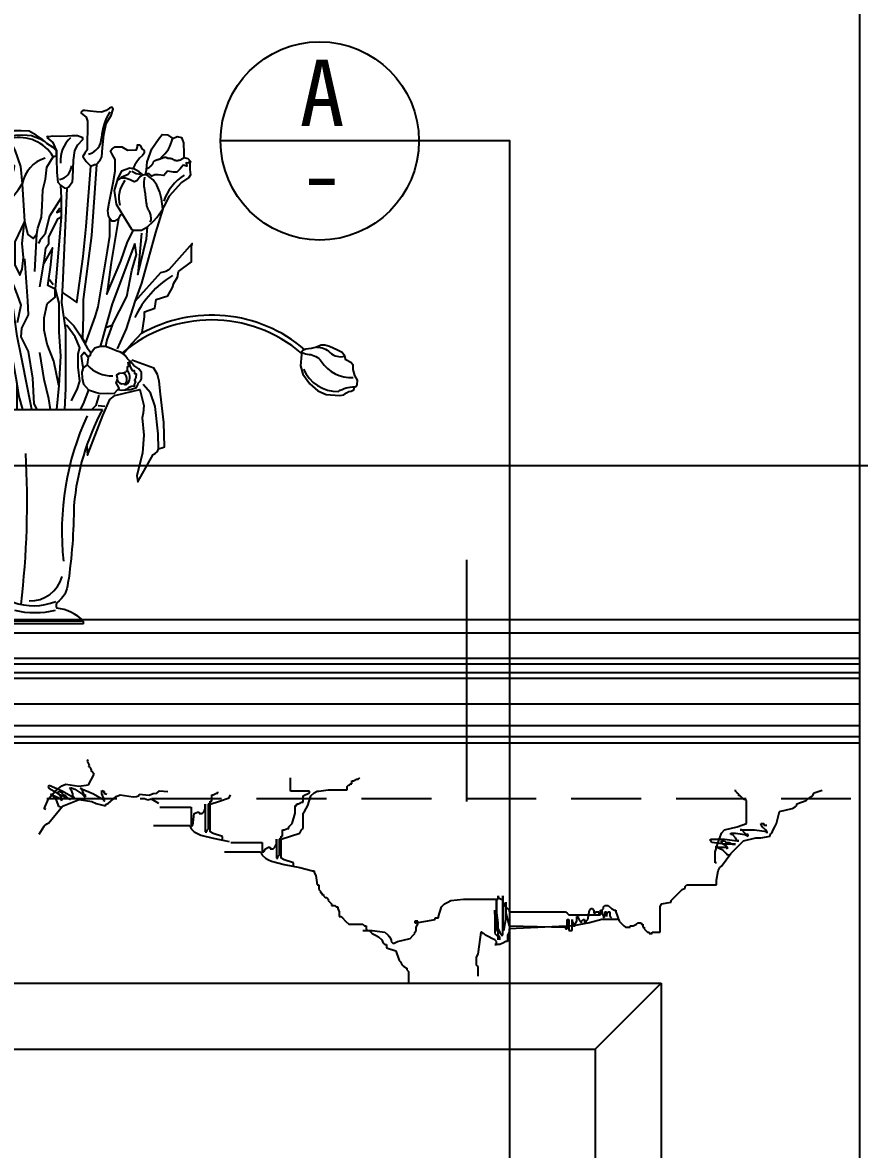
# Model space of a CAD drawing. Extents: x 517 to 4201, y 4235 to 7714.
# Drawn here: x 2174 to 2934, y 5973 to 6996 of the extents above; entities that cross this region are included whole.
import ezdxf
from ezdxf.enums import TextEntityAlignment as Align

# ---------------------------------------------------------------- set-up
doc = ezdxf.new("R2010")
doc.units = 0
doc.header["$MEASUREMENT"] = 0
doc.linetypes.add('DASHED2', pattern=[9.525, 6.35, -3.175])
for name, color, linetype in [('3', 3, 'CONTINUOUS'), ('4', 4, 'CONTINUOUS'), ('7', 7, 'CONTINUOUS'), ('BH', 3, 'CONTINUOUS'), ('TEXT', 3, 'CONTINUOUS')]:
    doc.layers.add(name, color=color, linetype=linetype)
doc.styles.add('HZ', font='SIMFANG0.TTF')

# ---------------------------------------------------------------- blocks, each defined once
blk = doc.blocks.new('A$C3E586489')
at = {"layer": '3'}
for p, q in [((234.1, 14.2), (234.1, 14.2)), ((258.3, 2.4), (167.5, 2.4))]:
    blk.add_line(p, q, dxfattribs=at)
for points in [[(112.8, 464.8), (111.2, 467.6), (107.5, 471.7), (103.4, 477), (103.2, 478.4), (103.8, 479.1), (109.7, 479.1), (124, 479.3), (131.8, 479.1), (134.2, 479.3), (135.6, 478.5), (134.2, 471.7), (130.5, 460.7)], [(76.2, 400.8), (74.7, 402.4), (71.5, 402.4), (67.6, 403.3), (62.1, 406.3), (58, 411.7), (55.5, 415.8), (53.4, 422.7), (51.2, 432.3), (48.6, 442.5), (48.4, 453.2), (51.2, 458.3), (53.2, 458.7), (57.8, 458.3), (61.9, 459.2), (64.4, 460.8), (66, 460.5), (68.7, 458.9), (74.9, 454.8), (78.5, 452.3), (80.1, 449.1), (84.5, 440), (88.6, 430.4), (90, 419.5), (87, 410.1), (82, 404.4), (80.6, 403.1), (76.7, 402.2), (74.7, 402.4)], [(130.3, 426.8), (125.4, 427), (121.4, 428.1), (118.9, 432.1), (114.6, 440.9), (110.2, 448.7), (106.3, 456.4), (105.1, 461.5), (105.5, 464), (107.3, 464.6), (108.9, 465), (115, 463.8), (123.8, 460.7), (130.3, 458.3), (133.2, 458.2), (133.4, 458.9), (132.4, 460.5), (130.5, 460.7)], [(256.3, 464.6), (256.1, 463.4), (260.7, 459.8), (261.8, 456.2), (261.7, 430.3), (259.5, 427.1), (257.8, 424.2), (260.8, 419.5), (264.8, 415.5), (268.2, 416.9), (270.2, 416.8), (270.9, 418), (273.6, 421.4), (274.9, 423.9), (275.4, 432.1), (276.8, 443.7), (278.8, 454.2), (283.5, 461.4), (285.1, 467), (284.1, 468.8), (282, 468.1), (278.9, 466), (274.6, 464.3), (270, 464.8), (264.3, 465.3), (259.6, 465.8), (257.8, 466), (256.3, 464.6)], [(133.2, 458.2), (134.8, 456.8), (135.2, 454.2), (133.6, 450.5), (132.4, 447.2), (131.6, 438.1), (130.5, 429.1), (130.3, 426.8)], [(187.8, 444.9), (196, 429.9), (201, 415.2), (202.6, 399.4), (204.6, 365.3), (207.8, 353.4), (212.5, 349.7), (216, 354), (216.9, 359), (220, 369), (220.6, 379.3), (221.3, 394), (223.8, 403.7), (225, 414.6), (230.6, 423.9), (233.8, 425.2), (233.8, 429.3), (230.6, 432.4), (225, 436.1), (220.6, 439.9), (215.3, 443.6), (208.8, 447), (201.6, 447.4), (196, 447.4), (187.8, 444.9), (191.4, 443.1), (196.6, 443.6), (201.6, 443.9), (207.2, 443.6), (211, 443.3), (218.8, 440.2), (222.8, 438)], [(225, 441.3), (230.4, 437), (232.2, 432.7), (233.8, 429.3), (233.8, 425.2), (233.7, 422.2), (234, 409.6), (234.9, 401), (237.4, 398.1), (240.8, 395.8), (243.4, 395.4), (245.1, 396.6), (248.2, 401.5), (248.7, 404.8), (249.2, 420.7), (250.4, 429.6), (253.2, 434.7), (257.8, 439.7), (257.7, 441.1), (252.9, 442.8), (247.6, 442.8), (243.6, 442.6), (237, 442.3), (230.1, 442.5), (226.8, 442.1), (225.3, 442.3), (225, 441.3)], [(314.5, 407.7), (315.4, 412), (316, 419.3), (320.3, 431.2), (326.4, 440), (329.8, 444.1), (334.6, 443.7), (339.3, 440.5), (343.4, 442.3), (347.2, 441.4), (349.1, 436.7), (349.5, 426.9), (349.3, 423.3), (353.1, 422.2), (355.8, 419.3), (354.9, 418.4), (354.9, 412.3), (355.4, 407.5), (354, 405), (347.2, 400.7), (336.2, 388.1), (331, 378.1), (330.4, 377)], [(183.2, 365.3), (186.2, 364.1), (187.9, 363.3), (190.9, 365.4), (192.1, 367.9), (193.6, 373.4), (193, 378.2), (193, 381), (192.1, 393.9), (192.3, 404), (195.3, 413.1), (195.5, 415.6), (192.6, 418.8), (190, 422.3), (189.4, 426.8), (188.3, 427.6), (184.7, 429.9), (181.1, 431.2), (172.7, 430.8), (170.2, 430.1), (167.2, 426.6), (166.8, 422.1), (167.2, 413.1), (170.6, 408), (175.9, 405.7), (176.7, 407.2), (178.2, 408), (180.3, 407.4), (184.1, 406.3), (188.5, 406.9), (189.6, 408.2), (191.9, 410.1), (194, 412.6), (195.4, 414.3)], [(294.1, 371.1), (291.6, 370.9), (290.2, 368), (286.4, 365.5), (283.9, 365.5), (282.2, 368), (281, 370.2), (280.5, 375.2), (281.7, 382), (285.3, 400.3), (286.9, 410.9), (287.1, 421.3), (284.6, 425.8), (282.8, 429.4), (284.2, 431.2), (286.9, 433), (293, 433), (298.2, 429.9), (306.5, 430.3), (307.4, 432.8), (307.4, 434.6), (308.8, 434.6), (309.9, 433.7), (311.1, 431), (313.3, 429.6), (313.3, 427.2), (312, 425.1), (309, 422.6), (306.8, 419.3), (305, 416.5), (303.6, 414.1), (303.2, 413.6)], [(122.6, 427.8), (127.7, 397.4), (143.7, 310.5), (149.1, 288.5), (141.7, 291.2), (133, 296.5), (112.3, 331.9), (96.9, 364.7), (80.9, 402.8)], [(164.5, 266.4), (159.8, 276.5), (150.4, 319.9), (136.4, 394.7), (130.4, 416.8), (130.4, 426.8)], [(354.5, 420.7), (354, 418.1), (351.5, 418.4), (352.2, 415.4), (348.8, 416.3), (346.1, 412.9), (343, 410), (340, 409.8), (334.6, 410.9), (332.8, 408.6), (331.2, 406.8), (326, 407.5), (323.1, 407.5), (320.3, 406.2), (317.9, 408.4), (315.1, 408.4)], [(349.4, 422.6), (348.1, 421.9), (347, 421.3), (346, 420.9), (345.2, 420.6), (344.5, 420.4), (343.9, 420.3), (343.3, 420.3), (342.8, 420.3), (342.4, 420.3), (342, 420.4), (341.6, 420.4), (341.3, 420.5), (341, 420.6), (340.8, 420.7), (340.5, 420.8), (340.3, 421), (340.1, 421.1), (339.9, 421.2), (339.7, 421.3), (339.5, 421.4), (339.3, 421.6), (339.1, 421.7), (338.9, 421.8), (338.7, 421.9), (338.4, 421.9), (338.2, 422), (337.9, 422.1), (337.6, 422.1), (337.3, 422.2), (337, 422.2), (336.7, 422.2), (336.4, 422.3), (336.2, 422.3), (335.9, 422.3), (335.7, 422.3), (335.4, 422.3), (335.2, 422.3), (335, 422.4), (334.8, 422.4), (334.5, 422.5), (334.3, 422.6), (334.1, 422.8), (333.8, 422.9), (333.6, 423), (333.3, 423.2), (333.1, 423.3), (332.8, 423.4), (332.6, 423.4), (332.4, 423.4), (332.1, 423.4), (331.9, 423.3), (331.6, 423.3), (331.4, 423.2), (331.2, 423), (330.9, 422.9), (330.7, 422.8), (330.4, 422.7), (330.1, 422.6), (329.9, 422.5), (329.5, 422.3), (329.2, 422.2), (328.9, 422.1), (328.5, 422), (328, 421.8), (327.6, 421.7), (327.1, 421.5), (326.6, 421.4), (326, 421.2), (325.5, 421), (325, 420.8), (324.5, 420.7), (324, 420.5), (323.6, 420.3), (323.2, 420.2), (322.8, 420), (322.5, 419.8), (322.2, 419.7), (321.9, 419.5), (321.7, 419.3), (321.6, 419.1), (321.4, 418.9), (321.3, 418.6), (321.2, 418.4), (321.1, 418.1), (321, 417.8), (320.9, 417.6), (320.8, 417.3), (320.7, 417), (320.5, 416.8), (320.3, 416.5), (320.1, 416.2), (319.9, 416), (319.6, 415.7), (319.4, 415.5), (319.2, 415.3), (318.9, 415.1), (318.7, 414.9), (318.5, 414.7), (318.3, 414.5), (318.2, 414.4), (318, 414.2), (317.8, 414), (317.6, 413.9), (317.4, 413.7), (317.1, 413.5), (316.9, 413.4), (316.7, 413.2), (316.4, 413.2), (316.2, 413.3), (316.1, 413.4), (316, 413.8), (315.9, 414.3)], [(239.4, 300.5), (246.1, 295.8), (252.1, 291.8), (258.1, 333.3), (260.8, 360.7), (264.8, 415.5)], [(270.2, 416.8), (265.5, 352.6), (258.1, 294.5), (258.1, 279.8), (257.4, 259.1), (260.1, 254.4), (268.8, 278.5), (271.5, 287.8), (280.2, 338.6), (282.2, 352), (282.2, 368)], [(300.5, 413.6), (292.8, 410.7), (289.4, 404.5), (286.1, 393.2), (288, 380.8), (294.5, 370.1), (301.9, 358.2), (303.6, 357.4), (310.9, 357.4), (316.3, 360.2), (321.9, 365.5), (324.8, 368.7), (329, 374.9), (330.4, 376.8), (329, 385.6), (327.6, 391.8), (324.8, 398), (321.4, 403.1), (316, 407.1), (312.3, 407.6), (308.7, 410.2), (304.7, 412.7), (300.5, 413.6)], [(292.6, 405.4), (298.8, 408.2), (301, 411.3)], [(310.1, 407.9), (306.1, 408.5), (302.2, 410.4)], [(76.2, 400.8), (94.2, 358.7), (112.3, 319.2), (139.1, 279.8), (148.2, 268.4)], [(175.9, 405.7), (177.6, 405.7), (178, 403.8), (178.2, 398.5), (179, 385.8), (180.3, 372.8), (182, 369.6), (183, 366), (183.2, 365.3)], [(193.9, 387.4), (199.3, 394.1), (202.6, 399.4)], [(310.1, 406.2), (306.7, 402), (304.4, 401.1), (300.8, 403.1), (296.2, 404.5), (292, 404.5), (292, 404.5), (288.9, 402.3)], [(310.1, 406.2), (312.1, 407.6)], [(313.8, 405.4), (313.3, 403.3), (313.1, 401.5), (313, 399.8), (313, 398.4), (313.1, 397.1), (313.3, 395.8), (313.6, 394.6), (313.8, 393.3), (314, 392), (314.2, 390.6), (314.4, 389.2), (314.6, 387.8), (314.7, 386.4), (314.9, 385.1), (315, 383.9), (315.1, 382.8), (315.2, 381.8), (315.4, 380.9), (315.5, 380.1), (315.6, 379.4), (315.8, 378.8), (315.9, 378.3), (316.1, 377.8), (316.3, 377.3), (316.5, 376.8), (316.8, 376.3), (317, 375.8), (317.3, 375.3), (317.6, 374.8), (317.9, 374.1), (318.2, 373.5), (318.5, 372.7), (318.8, 371.8), (319, 370.9), (319.2, 369.9), (319.3, 368.8), (319.4, 367.8), (319.3, 366.7), (319, 365.7), (318.6, 364.7)], [(237.4, 398.1), (238, 386.7), (238, 369.3), (232.7, 303.9), (236, 291.2), (236, 265.1), (237.4, 243.1), (236, 216.3), (233.9, 194.7)], [(241.3, 194.7), (242.1, 213.7), (242.1, 266.4), (238.7, 291.8), (239.4, 307.2), (243.4, 395.4)], [(238, 386.7), (227.3, 370), (223.3, 353.3), (218.6, 348), (217.3, 345.3)], [(62.7, 333), (59.4, 332.5), (57, 330.1), (55.2, 329), (52.5, 328.6), (47.1, 327.5), (41.2, 328.1), (29.1, 332.5), (21.4, 337.2), (14.3, 342.8), (6.1, 349.3), (0.2, 354.7), (0, 356), (2.6, 359.4), (3.9, 361.4), (6.5, 364.4), (9.9, 364.8), (11.9, 367.4), (13.8, 370.7), (16.6, 373.5), (20.5, 374.2), (24, 375.9), (27, 376.3), (32.1, 375.6), (48.4, 368.3), (57.2, 360.3), (62.1, 352.8), (65.2, 344.6), (64.7, 341.7), (64.8, 339.6), (66, 338.3), (64.5, 337.8), (63.7, 335.3), (63.2, 334), (61, 332.8)], [(218.6, 305.9), (222.7, 329.3), (224, 341.3), (226.7, 345.3), (226.7, 351.3), (235.4, 368), (238, 369.3)], [(236.7, 377.4), (234, 373.4), (237.4, 374.7)], [(330.4, 376.7), (323.7, 355.3), (311, 309.2)], [(183.2, 365.3), (180.5, 354.6), (181.9, 332.6), (181.9, 319.9), (185.2, 289.8), (186.5, 285.2), (187.9, 271.1), (187.8, 258.9)], [(211.5, 194.7), (207.3, 214.3), (201.9, 241.7), (197.9, 261.1), (193.2, 295.8), (191.2, 309.9), (189.2, 356.6), (187.9, 363.3)], [(204.6, 365.3), (195.9, 346.6), (195.9, 325.9), (200.6, 316.6), (202.6, 321.9), (203.9, 332.6)], [(203.9, 332.6), (202.6, 345.3), (204.6, 365.3)], [(290.2, 368), (283.5, 327.9), (279.5, 299.2), (292.2, 329.3), (298.2, 346.6), (303.6, 357.3)], [(311, 354.6), (307.6, 317.2), (315.6, 349.3), (316.3, 360)], [(214, 319.9), (216, 354)], [(66, 338.3), (81.6, 327), (96.2, 319.2), (123.3, 303)], [(236, 216.3), (231.4, 238.4), (225.3, 253.7), (222.7, 266.4), (222.7, 277.8), (225.3, 290.5), (232.7, 296.5), (232.7, 303.9), (226, 307.2), (228.7, 325.9), (230, 341.3), (222, 326.6)], [(304.9, 345.3), (284.2, 290.5), (278.2, 269.1), (284.2, 271.1), (297.6, 297.2), (302.3, 320.6), (306.3, 335.3), (304.9, 345.3)], [(294.2, 245.1), (302.3, 254.4), (311.6, 264.4), (313.6, 278.5), (313.6, 283.1), (323, 286.5), (324.3, 294.5), (335, 297.8), (339, 305.2), (340.4, 309.2), (343.7, 314.6), (344.4, 319.9), (356.4, 328.6), (356.4, 335.9), (356.4, 342.6), (357.1, 345.3), (335.7, 321.2), (333, 319.9), (328.3, 318.6), (304.9, 292.5), (296.9, 267.8), (288.9, 249.7)], [(129, 293.8), (103.2, 309.4), (81.6, 322), (62.7, 333)], [(204.6, 331.3), (207.3, 293.2), (207.9, 280.5), (201.9, 268.4), (201.3, 260.4), (207.9, 247.1), (212, 223), (213.3, 199.6), (215.8, 194.7)], [(181.9, 319.9), (176.5, 293.2), (177.2, 284.5), (173.2, 267.8), (171.8, 264.4), (164.5, 266.4)], [(192.6, 312.5), (197.9, 298.5), (201.3, 289.2), (197.9, 273.1)], [(227.3, 312.5), (230.7, 307.9)], [(311, 309.2), (304.9, 292.5)], [(185.2, 289.8), (184.5, 265.1), (184.5, 257.8), (186.5, 258.4), (187.2, 260.4)], [(241.4, 278.5), (249.4, 270.5), (254.8, 262.4), (261.5, 250.4), (264.8, 246.4)], [(154.7, 230.3), (146.6, 244.7), (142.9, 254.4), (140.7, 258.2), (136.9, 259.8), (133.7, 260.9), (138.5, 265.7), (145.5, 268.9), (148.2, 268.4), (151.5, 271.1), (155.8, 269.5), (161.7, 255.5), (168.9, 231.3)], [(161.4, 229.7), (156.9, 242.6), (153.7, 256.9), (148.8, 263.6), (145.5, 268.9)], [(164.5, 266.4), (170.1, 255.5), (176.7, 238.3), (178.2, 231.7)], [(247.4, 202.3), (252.8, 213.7), (254.8, 220.3), (253.4, 233), (253.4, 245.1), (254.8, 250.4), (250.8, 260.4), (243.4, 270.5), (241.4, 271.1)], [(278.2, 269.1), (275.5, 259.1), (273.5, 251.7)], [(284.2, 271.1), (279.5, 257.8), (278.2, 251.7)], [(187.9, 253.7), (183, 253.6), (178.6, 256.1), (176.4, 258.3), (176.4, 261.1), (173, 262.7), (171.8, 264.4)], [(197.9, 194.7), (197.9, 206.3), (197.9, 217.7), (193.2, 245.1), (187.2, 260.4)], [(152, 218.9), (143.4, 229.7), (136.4, 239.9), (139.1, 248.5), (142.9, 254.4)], [(187.9, 253.7), (187.2, 230.4), (185.2, 220.3), (182.9, 214.7)], [(228.2, 194.7), (226.7, 204.3), (222.7, 221.7), (218.6, 246.4)], [(262.1, 242.4), (258.8, 246.4), (256.1, 243.1), (257.4, 234.4), (258.1, 232.4)], [(262.4, 241.5), (262, 237.8), (261.5, 235), (258.1, 232.4), (256.9, 228.5), (257, 223), (258.4, 217.5), (262.8, 212.3), (269.2, 210.2), (273.4, 209.2), (280.2, 209.3), (286, 209.2), (289.4, 212.7), (293, 212.2), (301, 212.8), (306.4, 214.5), (307.7, 216.8), (307.9, 218.5), (310, 220.5), (311, 222.5), (310.9, 228), (308.4, 231.5), (303.9, 234.6), (301, 238.1), (298.2, 240.4), (296.2, 243.5), (294.2, 245.1), (291.9, 246.6), (288.9, 247.6), (283.2, 249.8), (278.2, 251.7), (273.5, 251.7), (268.7, 250.1), (266, 247.1), (264.8, 246.4), (263.9, 243.3), (262.1, 242.4), (262.4, 241.5)], [(456.1, 244.5), (455.2, 234.2), (457.4, 226.7), (463.7, 217.7), (471, 211.4), (478.7, 208.3), (490.6, 207.3), (494.7, 207.8), (497.1, 209.8), (499.1, 211), (501.2, 211.2), (503.7, 212.4), (504.4, 215.1), (506.1, 215.8), (506.8, 216.8), (507.1, 221.1), (504.6, 225.5), (503.2, 230.8), (503.2, 234.7), (501, 237.1), (496.4, 239.7), (495.7, 243.1), (493.3, 246.3), (488.4, 248.7), (481.6, 251.6), (477.3, 252.8), (474.1, 253), (469.8, 251.1), (464.9, 249.9), (460.1, 249.2), (457.4, 248), (456.6, 246.8), (456.1, 244.5)], [(261.3, 161.2), (261.9, 153.1), (275.9, 189.1), (282.3, 203.7), (286.6, 207.4), (309.3, 212.8), (313, 198.3), (312.5, 191.3), (311.4, 187), (313, 171.4), (312, 155.3), (306.6, 134.3), (307.6, 128.9), (321.6, 153.6), (323.3, 154.7), (325.4, 156.3), (326.5, 159), (330.3, 160.1), (331.9, 160.6), (331.3, 182.7), (328.1, 208.5), (327, 220.3), (325.4, 226.3), (322.2, 232.2), (308.7, 237), (302.3, 239.2)], [(299.6, 239.3), (300.4, 233.8), (302.5, 230), (304.2, 229.8), (304.5, 227.1), (306, 226.8), (305.7, 223.5), (304.7, 221.1), (305.4, 219.8), (304.9, 218.3), (304.4, 217.1), (304.7, 215.8), (302, 215.5), (299.4, 214.6), (296.9, 212.7), (295.9, 212.2)], [(298.5, 237.5), (299.2, 233.5), (297.9, 233), (298, 229.8), (296.7, 229.1)], [(189.7, 194.6), (185.3, 207.4), (180.4, 222), (179.1, 226.4), (178.2, 231.7), (174.7, 231.7), (172.5, 223.8), (172, 194.6), (167.6, 164.1), (165.9, 160.1), (161.4, 158.4), (158.3, 153.1), (153.9, 136.3), (153.5, 117.7), (152.1, 87.7), (160.5, 70), (154.4, 73.5), (145.5, 79.7), (141.1, 85), (137.1, 115.1), (134, 126.1), (126.5, 138.9), (122.9, 143.4), (121.6, 141.6), (121.6, 139.4), (119, 141.1), (118.1, 146.9), (117.6, 169), (116.3, 183.6), (113.7, 191.1), (114.1, 194.2), (137.5, 209.6), (150.8, 217.6)], [(155.8, 228.6), (151.5, 229.7), (147.2, 230.2), (145, 230.8), (143.4, 229.7)], [(174.7, 231.7), (168.9, 231.3), (165, 230), (157.9, 229.5), (156.1, 228.2), (151.7, 214.5), (146.8, 189.7), (145.5, 154.8), (147.7, 124.8), (145.9, 94.7), (147.7, 84.1), (149.9, 76.6)], [(289.5, 212.7), (290.7, 214), (289.2, 216.6), (287.9, 218.6), (288.4, 220.3), (289.2, 222.8), (288.4, 225.3), (288.4, 226), (291, 227.6), (294.4, 227.8), (296.4, 228.5), (296.7, 229.1)], [(203.2, 194.7), (199.9, 206.3), (197.9, 217.7)], [(326.5, 159), (326, 172.5), (323.3, 197.2), (319, 209.6), (312.5, 217.1)], [(183.3, 194.7), (177.4, 206.1), (172.9, 213.2)], [(262.8, 212.3), (258.1, 199.6), (255.3, 194.7)], [(272.2, 207.6), (269.5, 198.3), (266.1, 194.9)], [(271.5, 198.3), (277.5, 197.6)], [(145.9, 162.8), (142.4, 157.5), (142.4, 150.4), (142.4, 117.7), (145.9, 94.7)]]:
    blk.add_lwpolyline(points, dxfattribs=at)
for points in [[(55.5, 458.5, 0.173191), (54.9, 434.6, 0.123035), (65, 412.2, 0.096598), (67.6, 403.3, 0.096598)], [(456.8, 246.2, 0.068246), (463.1, 244.6, -0.202931), (474.2, 238.4, 0.273528), (503.2, 223.5, 0.273528)], [(469.8, 251.1, -0.214359), (482.1, 246.3, 0.272116), (495.7, 243.1, 0.272116)], [(458.1, 231.2, 0.310161), (489.8, 211, -0.148959), (504.4, 215.1)]]:
    blk.add_lwpolyline(points, format="xyb", dxfattribs=at)
for centre, radius, start, end in [((138.6, 489.9), 33.7, 198.6375, 235.158), ((96, 480.3), 37.1, 330.1283, 358.2929), ((71.2, 441.7), 52.3, 346.9509, 23.1035), ((328.7, 436.9), 54.3, 149.0878, 175.4777), ((33.6, 422), 51.6, 348.1594, 35.1712), ((200.1, 405.9), 35.5, 30.5971, 102.6348), ((264, 421), 26.6, 130.8026, 185.9819), ((259.5, 441), 15, 283.3159, 0.4284), ((310.2, 445.8), 29.3, 308.4868, 349.9623), ((232.2, 393.9), 30.1, 106.8079, 169.4309), ((181.9, 423.5), 10.9, 226.6444, 314.9454), ((233.7, 416.9), 13.9, 281.0227, 355.2794), ((315.1, 386.5), 24.8, 140.5134, 195.1742), ((374.1, 369.1), 45.3, 122.5742, 161.3933), ((217.9, 399.1), 38.4, 187.5138, 222.8779), ((80.5, 422.9), 86.6, 218.8775, 254.7929), ((385.8, 239.6), 89.6, 121.3597, 154.5045), ((374.7, 150.5), 129.7, 49.2894, 119.777), ((374.7, 150.5), 125.3, 49.2894, 130.5673), ((284, 255.6), 30.5, 222.5239, 271.7358), ((290.9, 221.9), 6.81, 311.1485, 59.619), ((291.7, 223.8), 8.73, 306.8138, 43.4911), ((423.1, 147.7), 269.4, 163.3351, 182.4312), ((293.8, 223.1), 5.22, 197.5624, 285.894), ((229.2, 175.4), 101.3, 166.0992, 199.6726), ((489.7, 83.9), 251.1, 155.2751, 186.1393), ((-90.6, 83.6), 275.2, 353.7957, 18.1359), ((-564.1, 109.8), 771.2, 353.134, 3.3352), ((97.8, 113.1), 43.7, 5.0137, 53.0131), ((-585.6, 62.2), 778.8, 357.5703, 6.5883), ((210.1, 50.5), 29.6, 267.7382, 345.555), ((212.8, 72.1), 55.6, 250.5564, 291.3201), ((214.2, 93.1), 82.9, 256.9781, 283.0219)]:
    blk.add_arc(centre, radius, start, end, dxfattribs=at)
at = {"layer": '7'}
for p, q in [((172, 194.7), (275.5, 194.7)), ((191.7, 14.2), (191.7, 14.2)), ((167.5, 0), (167.5, 2.4)), ((258.3, 0), (167.5, 0)), ((258.3, 0), (258.3, 2.4))]:
    blk.add_line(p, q, dxfattribs=at)
for points in [[(275.5, 194.7, 0.100741), (249.6, 107.5, -0.035429), (244.2, 37.2, -0.225476), (234.1, 19.1)], [(165.2, 159.9, -0.058912), (176.2, 107.5, 0.035429), (181.5, 37.2, 0.225476), (191.7, 19.1)]]:
    blk.add_lwpolyline(points, format="xyb", dxfattribs=at)
for centre, radius, start, end in [((196.1, -25.5), 40, 96.3147, 135.7043), ((187.3, 16.7), 4.99, 331.0044, 28.9956), ((238.4, 16.7), 4.99, 151.0044, 208.9956), ((229.7, -25.5), 40, 44.2957, 83.6853)]:
    blk.add_arc(centre, radius, start, end, dxfattribs=at)

msp = doc.modelspace()

# ---------------------------------------------------------------- linework, layer by layer
at = {"layer": '3'}
for p, q in [((1434.1, 6442), (2934.1, 6442)), ((2934.1, 6418.5), (1434.1, 6418.5)), ((1434.1, 6413.8), (2934.1, 6413.8)), ((2934.1, 6405.5), (1434.1, 6405.5)), ((1434.1, 6400.8), (2934.1, 6400.8)), ((1434.1, 6377.3), (2934.1, 6377.3)), ((2934.1, 6357.5), (1434.1, 6357.7)), ((1434.1, 6347.9), (2934.1, 6347.9))]:
    msp.add_line(p, q, dxfattribs=at)
at = {"layer": '3', "linetype": 'DASHED2', "ltscale": 10}
msp.add_line((1434.1, 6291.5), (2934.1, 6291.5), dxfattribs=at)
at = {"layer": '4'}
for p, q in [((2934.1, 7204), (2934.1, 6450)), ((1434.1, 6454), (2934.1, 6454)), ((2934.1, 6450), (2934.1, 6342)), ((1434.1, 6342), (2934.1, 6342)), ((2934.1, 6342), (2934.1, 4864)), ((1674.1, 6064), (2694.1, 6064)), ((2694.1, 6064), (2694.1, 5244))]:
    msp.add_line(p, q, dxfattribs=at)
at = {"layer": '7'}
for p, q in [((1614.1, 6124), (2754.1, 6124)), ((2694, 6064), (2754.1, 6124)), ((2754.1, 6124), (2754.1, 5244))]:
    msp.add_line(p, q, dxfattribs=at)
at = {"layer": 'BH', "color": 3}
for p, q in [((2233.2, 6325.5), (2233.8, 6326.8)), ((2234, 6323.6), (2233.2, 6325.5)), ((2234.8, 6321.7), (2234, 6323.6)), ((2234.2, 6320.4), (2234.8, 6321.7)), ((2234.1, 6303.9), (2239.1, 6313.7)), ((2235.5, 6319.9), (2234.2, 6320.4)), ((2236.3, 6318), (2235.5, 6319.9)), ((2237, 6316.1), (2236.3, 6318)), ((2239.1, 6313.7), (2237, 6316.1)), ((2417.4, 6298.1), (2417.4, 6310.4)), ((2478.8, 6309), (2480.3, 6310.4)), ((2197.8, 6302.2), (2198.3, 6303.5)), ((2198.5, 6300.3), (2197.8, 6302.2)), ((2198.3, 6303.5), (2210.2, 6298.5)), ((2208.5, 6294.6), (2198.5, 6300.3)), ((2203.8, 6298.1), (2209.8, 6302.9)), ((2209.8, 6302.9), (2213.5, 6304.4)), ((2213.5, 6304.4), (2225.1, 6302.6)), ((2217.1, 6300.2), (2217.6, 6301.5)), ((2218.4, 6299.7), (2217.1, 6300.2)), ((2217.6, 6301.5), (2221.6, 6299.9)), ((2225.1, 6302.6), (2234.1, 6303.9)), ((2228, 6300.3), (2226.6, 6300.8)), ((2226.6, 6300.8), (2238.5, 6295.8)), ((2229.5, 6296.5), (2228, 6300.3)), ((2468.9, 6302.4), (2470.3, 6303.8)), ((2468.9, 6299.5), (2468.9, 6302.4)), ((2470.3, 6303.3), (2471.7, 6304.7)), ((2470.3, 6303.8), (2470.3, 6303.3)), ((2471.7, 6304.7), (2473.1, 6304.7)), ((2473.1, 6304.7), (2473.1, 6307.5)), ((2473.1, 6307.5), (2474.6, 6307.5)), ((2474.6, 6307.5), (2477.4, 6309)), ((2477.4, 6309), (2478.8, 6309)), ((2193.9, 6282.1), (2197.8, 6291.3)), ((2197.8, 6291.3), (2203.8, 6298.1)), ((2200.8, 6294.7), (2199.5, 6295.3)), ((2199.5, 6295.3), (2208.7, 6291.4)), ((2202.9, 6292.3), (2200.8, 6294.7)), ((2205, 6289.9), (2202.9, 6292.3)), ((2206.5, 6286.1), (2205, 6289.9)), ((2206.4, 6297), (2207, 6298.3)), ((2207.2, 6295.1), (2206.4, 6297)), ((2207, 6298.3), (2209.6, 6297.2)), ((2209.3, 6292.7), (2207.2, 6295.1)), ((2217.7, 6290.7), (2208.5, 6294.6)), ((2208.7, 6291.4), (2209.5, 6289.5)), ((2210, 6290.8), (2209.3, 6292.7)), ((2209.5, 6289.5), (2210, 6290.8)), ((2209.6, 6297.2), (2210.4, 6295.3)), ((2210.2, 6298.5), (2220.1, 6292.8)), ((2210.4, 6295.3), (2213, 6294.2)), ((2210.4, 6284.5), (2225.4, 6290.5)), ((2213, 6294.2), (2215.1, 6291.8)), ((2215.1, 6291.8), (2217.7, 6290.7)), ((2219.9, 6295.9), (2218.4, 6299.7)), ((2220.1, 6292.8), (2219.9, 6295.9)), ((2220.1, 6292.8), (2221.4, 6292.2)), ((2221.4, 6292.2), (2220.1, 6292.8)), ((2221.6, 6299.9), (2228.9, 6295.2)), ((2225.4, 6290.5), (2237, 6288.7)), ((2228.9, 6295.2), (2231, 6292.8)), ((2230.2, 6294.7), (2229.5, 6296.5)), ((2231.6, 6294.1), (2230.2, 6294.7)), ((2231, 6292.8), (2231.6, 6294.1)), ((2238.5, 6295.8), (2248.5, 6290.1)), ((2246.2, 6295.7), (2246, 6298.9)), ((2246, 6298.9), (2248.6, 6297.8)), ((2247.7, 6292), (2246.2, 6295.7)), ((2248.5, 6290.1), (2247.7, 6292)), ((2248.5, 6290.1), (2247.9, 6288.8)), ((2247.9, 6288.8), (2248.5, 6290.1)), ((2248.6, 6297.8), (2248, 6296.5)), ((2248, 6296.5), (2250.7, 6295.3)), ((2254.3, 6289.2), (2256.7, 6291.3)), ((2256.7, 6291.3), (2259.1, 6293.3)), ((2259.1, 6293.3), (2262.9, 6294.8)), ((2262.9, 6294.8), (2274.5, 6293)), ((2274.5, 6293), (2277.7, 6293.2)), ((2277.7, 6293.2), (2279.6, 6294)), ((2279.6, 6294), (2280.1, 6295.3)), ((2280.1, 6295.3), (2289.1, 6294.6)), ((2280.9, 6291.6), (2284.9, 6291.4)), ((2284.9, 6291.4), (2287.9, 6290.3)), ((2287.9, 6290.3), (2290.9, 6291.1)), ((2289.1, 6294.6), (2292.8, 6296.1)), ((2290.9, 6291.1), (2297.6, 6287.4)), ((2292.8, 6296.1), (2296, 6296.3)), ((2296, 6296.3), (2298.5, 6298.4)), ((2298.5, 6298.4), (2306.1, 6297.8)), ((2345.9, 6289.2), (2345.9, 6294.9)), ((2345.9, 6294.9), (2347.3, 6294.9)), ((2347.3, 6294.9), (2350.1, 6296.3)), ((2350.1, 6296.3), (2351.6, 6296.3)), ((2351.6, 6296.3), (2351.6, 6297.7)), ((2353, 6289.2), (2361.6, 6292)), ((2361.6, 6292), (2363, 6294.9)), ((2434.6, 6298.1), (2417.4, 6298.1)), ((2428.9, 6293.8), (2434.6, 6296.7)), ((2428.9, 6288.1), (2428.9, 6293.8)), ((2433.2, 6285.3), (2436, 6293.8)), ((2434.6, 6296.7), (2434.6, 6298.1)), ((2436, 6293.8), (2438.9, 6296.7)), ((2438.9, 6296.7), (2441.7, 6298.1)), ((2441.7, 6298.1), (2443.1, 6298.1)), ((2443.1, 6298.1), (2451.7, 6299.5)), ((2451.7, 6299.5), (2468.9, 6299.5)), ((2821.6, 6298.1), (2821.6, 6299.5)), ((2823, 6296.7), (2821.6, 6298.1)), ((2824.4, 6295.3), (2823, 6296.7)), ((2824.4, 6293.8), (2824.4, 6295.3)), ((2825.8, 6293.8), (2824.4, 6293.8)), ((2827.3, 6292.4), (2825.8, 6293.8)), ((2828.7, 6291), (2827.3, 6292.4)), ((2831.5, 6289.6), (2828.7, 6291)), ((2885.8, 6289.6), (2888.7, 6292.4)), ((2888.7, 6292.4), (2891.5, 6293.8)), ((2891.5, 6293.8), (2892.9, 6296.7)), ((2892.9, 6296.7), (2900.2, 6299.1)), ((2195.3, 6281.6), (2193.9, 6282.1)), ((2198.1, 6269.3), (2210.4, 6284.5)), ((2207.2, 6284.3), (2206.5, 6286.1)), ((2208.6, 6283.7), (2207.2, 6284.3)), ((2237, 6288.7), (2241, 6287.1)), ((2241, 6287.1), (2249.4, 6285)), ((2249.4, 6285), (2250, 6286.3)), ((2250, 6286.3), (2251.8, 6287.1)), ((2251.8, 6287.1), (2254.3, 6289.2)), ((2298.7, 6283.5), (2327.3, 6283.5)), ((2327.3, 6283.5), (2327.3, 6266.9)), ((2338.7, 6279.2), (2340.1, 6282)), ((2340.1, 6282), (2340.1, 6286.3)), ((2340.1, 6286.3), (2340.1, 6261.2)), ((2343, 6286.3), (2344.4, 6287.7)), ((2343, 6264.1), (2343, 6286.3)), ((2344.4, 6286.3), (2353, 6289.2)), ((2344.4, 6287.7), (2344.4, 6289.2)), ((2344.4, 6289.2), (2345.9, 6289.2)), ((2344.4, 6261.2), (2344.4, 6286.3)), ((2421.7, 6278.1), (2421.7, 6285.3)), ((2421.7, 6285.3), (2423.2, 6285.3)), ((2423.2, 6285.3), (2423.2, 6286.7)), ((2423.2, 6286.7), (2424.6, 6286.7)), ((2424.6, 6286.7), (2427.4, 6288.1)), ((2427.4, 6288.1), (2428.9, 6288.1)), ((2428.9, 6278.1), (2430.3, 6279.6)), ((2430.3, 6279.6), (2431.7, 6282.4)), ((2431.7, 6282.4), (2433.2, 6285.3)), ((2831.5, 6268.7), (2831.5, 6289.6)), ((2858.7, 6268.7), (2861.5, 6279.6)), ((2861.5, 6279.6), (2873, 6282.4)), ((2873, 6282.4), (2875.8, 6283.9)), ((2875.8, 6283.9), (2877.2, 6285.3)), ((2877.2, 6286.7), (2885.8, 6289.6)), ((2877.2, 6285.3), (2877.2, 6286.7)), ((2328.7, 6266.9), (2330.1, 6277.8)), ((2330.1, 6277.8), (2333, 6279.2)), ((2333, 6279.2), (2334.4, 6279.2)), ((2334.4, 6279.2), (2334.4, 6277.8)), ((2334.4, 6277.8), (2337.3, 6277.8)), ((2337.3, 6277.8), (2338.7, 6279.2)), ((2418.9, 6268.7), (2421.7, 6278.1)), ((2428.9, 6264.4), (2428.9, 6278.1)), ((2189.2, 6259.1), (2193.8, 6266.4)), ((2193.8, 6266.4), (2196.2, 6268.5)), ((2196.2, 6268.5), (2198.1, 6269.3)), ((2293, 6266.9), (2325.9, 6266.9)), ((2325.9, 6266.9), (2327.3, 6264.1)), ((2327.3, 6266.9), (2328.7, 6266.9)), ((2327.3, 6264.1), (2330.1, 6261.2)), ((2330.1, 6261.2), (2333, 6259.8)), ((2333, 6259.8), (2335.9, 6258.3)), ((2340.1, 6261.2), (2341.6, 6261.2)), ((2341.6, 6262.6), (2343, 6264.1)), ((2341.6, 6261.2), (2341.6, 6262.6)), ((2347.3, 6259.8), (2344.4, 6261.2)), ((2355.8, 6256.9), (2347.3, 6259.8)), ((2410.3, 6257.3), (2410.3, 6263)), ((2410.3, 6263), (2411.7, 6263)), ((2411.7, 6263), (2414.6, 6264.4)), ((2414.6, 6264.4), (2416, 6264.4)), ((2416, 6265.9), (2418.9, 6268.7)), ((2416, 6264.4), (2416, 6265.9)), ((2417.4, 6257.3), (2426, 6260.2)), ((2426, 6260.2), (2427.4, 6263)), ((2427.4, 6263), (2428.9, 6264.4)), ((2805.8, 6251.6), (2808.7, 6260.2)), ((2808.7, 6260.2), (2811.6, 6263)), ((2811.6, 6263), (2823, 6265.9)), ((2817.3, 6258.7), (2817.3, 6260.2)), ((2817.3, 6260.2), (2821.6, 6260.2)), ((2821.6, 6260.2), (2830.1, 6258.7)), ((2823, 6265.9), (2831.5, 6268.7)), ((2827.3, 6263), (2825.8, 6263)), ((2825.8, 6263), (2838.7, 6263)), ((2830.1, 6260.2), (2827.3, 6263)), ((2831.5, 6258.7), (2830.1, 6260.2)), ((2838.7, 6263), (2850.1, 6261.6)), ((2845.8, 6265.9), (2844.4, 6268.7)), ((2844.4, 6268.7), (2847.3, 6268.7)), ((2848.7, 6263), (2845.8, 6265.9)), ((2847.3, 6268.7), (2847.3, 6267.3)), ((2847.3, 6267.3), (2850.1, 6267.3)), ((2850.1, 6261.6), (2848.7, 6263)), ((2850.1, 6261.6), (2850.1, 6260.2)), ((2850.1, 6260.2), (2850.1, 6261.6)), ((2853, 6258.7), (2854.4, 6260.2)), ((2854.4, 6260.2), (2855.8, 6263)), ((2855.8, 6263), (2857.2, 6265.9)), ((2857.2, 6265.9), (2858.7, 6268.7)), ((2335.9, 6258.3), (2347.3, 6255.5)), ((2347.3, 6255.5), (2361.6, 6252.6)), ((2355.8, 6254.1), (2355.8, 6256.9)), ((2363.2, 6251.6), (2391.7, 6251.6)), ((2391.7, 6251.6), (2391.7, 6243)), ((2403.2, 6247.3), (2404.6, 6250.2)), ((2404.6, 6250.2), (2404.6, 6254.5)), ((2404.6, 6254.5), (2404.6, 6237.3)), ((2407.5, 6254.5), (2408.9, 6255.9)), ((2407.5, 6240.2), (2407.5, 6254.5)), ((2408.9, 6254.5), (2417.4, 6257.3)), ((2408.9, 6255.9), (2408.9, 6257.3)), ((2408.9, 6257.3), (2410.3, 6257.3)), ((2408.9, 6237.3), (2408.9, 6254.5)), ((2798.7, 6253), (2798.7, 6254.5)), ((2798.7, 6254.5), (2811.6, 6254.5)), ((2800.1, 6251.6), (2798.7, 6253)), ((2811.6, 6250.2), (2800.1, 6251.6)), ((2803, 6243), (2805.8, 6251.6)), ((2808.7, 6251.6), (2808.7, 6253)), ((2808.7, 6253), (2811.6, 6253)), ((2810.1, 6250.2), (2808.7, 6251.6)), ((2813, 6248.7), (2810.1, 6250.2)), ((2811.6, 6254.5), (2823, 6253)), ((2811.6, 6253), (2813, 6251.6)), ((2821.6, 6250.2), (2811.6, 6250.2)), ((2813, 6251.6), (2815.8, 6251.6)), ((2815.8, 6251.6), (2818.7, 6250.2)), ((2818.7, 6258.7), (2817.3, 6258.7)), ((2817.3, 6241.6), (2828.7, 6253)), ((2821.6, 6255.9), (2818.7, 6258.7)), ((2818.7, 6250.2), (2821.6, 6250.2)), ((2823, 6253), (2821.6, 6255.9)), ((2823, 6253), (2824.4, 6253)), ((2824.4, 6253), (2823, 6253)), ((2828.7, 6253), (2840.1, 6255.9)), ((2830.1, 6258.7), (2833, 6257.3)), ((2833, 6258.7), (2831.5, 6258.7)), ((2833, 6257.3), (2833, 6258.7)), ((2840.1, 6255.9), (2844.4, 6255.9)), ((2844.4, 6255.9), (2853, 6257.3)), ((2853, 6257.3), (2853, 6258.7)), ((2357.5, 6243), (2390.3, 6243)), ((2390.3, 6243), (2391.7, 6240.2)), ((2391.7, 6243), (2393.2, 6243)), ((2391.7, 6240.2), (2394.6, 6237.3)), ((2393.2, 6243), (2394.6, 6245.9)), ((2394.6, 6245.9), (2397.5, 6247.3)), ((2397.5, 6247.3), (2398.9, 6247.3)), ((2398.9, 6247.3), (2398.9, 6245.9)), ((2398.9, 6245.9), (2401.7, 6245.9)), ((2401.7, 6245.9), (2403.2, 6247.3)), ((2406, 6238.8), (2407.5, 6240.2)), ((2406, 6237.3), (2406, 6238.8)), ((2804.4, 6247.3), (2803, 6247.3)), ((2803, 6247.3), (2813, 6247.3)), ((2803, 6233.1), (2803, 6243)), ((2807.3, 6245.9), (2804.4, 6247.3)), ((2810.1, 6244.5), (2807.3, 6245.9)), ((2808.7, 6230.2), (2817.3, 6241.6)), ((2813, 6241.6), (2810.1, 6244.5)), ((2814.4, 6247.3), (2813, 6248.7)), ((2813, 6247.3), (2814.4, 6245.9)), ((2814.4, 6240.2), (2813, 6241.6)), ((2814.4, 6245.9), (2814.4, 6247.3)), ((2815.8, 6240.2), (2814.4, 6240.2)), ((2394.6, 6237.3), (2397.5, 6235.9)), ((2397.5, 6235.9), (2400.3, 6234.5)), ((2400.3, 6234.5), (2411.7, 6231.6)), ((2404.6, 6237.3), (2406, 6237.3)), ((2411.7, 6235.9), (2408.9, 6237.3)), ((2420.3, 6233.1), (2411.7, 6235.9)), ((2411.7, 6231.6), (2426, 6228.8)), ((2420.3, 6230.2), (2420.3, 6233.1)), ((2426, 6228.8), (2437.4, 6225.9)), ((2804.4, 6233.1), (2803, 6233.1)), ((2805.8, 6225.9), (2807.3, 6228.8)), ((2807.3, 6228.8), (2808.7, 6230.2)), ((2437.4, 6225.9), (2438.9, 6225.9)), ((2438.9, 6225.9), (2438.9, 6224.5)), ((2438.9, 6224.5), (2440.3, 6221.6)), ((2440.3, 6221.6), (2441.7, 6213.1)), ((2804.4, 6217.4), (2805.8, 6225.9)), ((2441.7, 6213.1), (2443.1, 6213.1)), ((2443.1, 6213.1), (2443.1, 6208.8)), ((2443.1, 6208.8), (2444.6, 6207.4)), ((2764.4, 6200.2), (2773, 6208.8)), ((2773, 6208.8), (2775.9, 6210.2)), ((2775.9, 6211.7), (2777.3, 6213.1)), ((2775.9, 6210.2), (2775.9, 6211.7)), ((2777.3, 6213.1), (2804.4, 6213.1)), ((2804.4, 6213.1), (2804.4, 6217.4)), ((2444.6, 6207.4), (2444.6, 6205.9)), ((2444.6, 6205.9), (2446, 6205.9)), ((2446, 6205.9), (2446, 6204.5)), ((2446, 6204.5), (2447.4, 6204.5)), ((2447.4, 6204.5), (2447.4, 6203.1)), ((2447.4, 6203.1), (2448.9, 6201.7)), ((2448.9, 6201.7), (2450.3, 6201.7)), ((2450.3, 6201.7), (2451.7, 6200.2)), ((2451.7, 6200.2), (2451.7, 6198.8)), ((2451.7, 6198.8), (2453.1, 6197.4)), ((2560.2, 6197.4), (2563.1, 6198.8)), ((2563.1, 6198.8), (2574.5, 6200.2)), ((2574.5, 6200.2), (2605.9, 6200.2)), ((2604.5, 6190.3), (2604.5, 6198.8)), ((2604.5, 6198.8), (2604.5, 6176)), ((2605.9, 6200.2), (2605.9, 6203.1)), ((2605.9, 6203.1), (2605.9, 6201.7)), ((2605.9, 6201.7), (2608.8, 6200.2)), ((2608.8, 6200.2), (2610.2, 6198.8)), ((2610.2, 6167.4), (2610.2, 6203.1)), ((2610.2, 6203.1), (2610.2, 6173.1)), ((2610.2, 6198.8), (2610.2, 6197.4)), ((2763, 6198.8), (2764.4, 6200.2)), ((2763, 6197.4), (2763, 6198.8)), ((2453.1, 6197.4), (2454.6, 6196)), ((2454.6, 6196), (2454.6, 6194.5)), ((2454.6, 6194.5), (2457.4, 6194.5)), ((2457.4, 6194.5), (2458.9, 6193.1)), ((2458.9, 6193.1), (2460.3, 6193.1)), ((2460.3, 6193.1), (2460.3, 6191.7)), ((2460.3, 6191.7), (2461.7, 6188.8)), ((2461.7, 6188.8), (2461.7, 6184.5)), ((2551.7, 6184.5), (2554.5, 6193.1)), ((2554.5, 6193.1), (2557.4, 6196)), ((2557.4, 6196), (2560.2, 6197.4)), ((2603.1, 6187.4), (2603.1, 6190.3)), ((2603.1, 6190.3), (2603.1, 6168.9)), ((2605.9, 6178.8), (2604.5, 6190.3)), ((2610.2, 6197.4), (2611.6, 6194.5)), ((2611.6, 6194.5), (2614.5, 6191.7)), ((2613.1, 6181.7), (2613.1, 6197.4)), ((2613.1, 6197.4), (2613.1, 6187.4)), ((2614.5, 6191.7), (2615.9, 6190.3)), ((2615.9, 6190.3), (2615.9, 6188.8)), ((2615.9, 6188.8), (2667.3, 6188.8)), ((2667.3, 6188.8), (2668.8, 6187.4)), ((2687.3, 6181.7), (2688.8, 6190.3)), ((2688.8, 6190.3), (2690.2, 6191.7)), ((2690.2, 6191.7), (2691.6, 6191.7)), ((2691.6, 6191.7), (2693, 6190.3)), ((2693, 6190.3), (2693, 6187.4)), ((2694.5, 6187.4), (2694.5, 6188.8)), ((2694.5, 6188.8), (2697.3, 6188.8)), ((2697.3, 6188.8), (2697.3, 6186)), ((2698.8, 6188.8), (2701.6, 6191.7)), ((2698.8, 6186), (2698.8, 6190.3)), ((2698.8, 6190.3), (2700.2, 6190.3)), ((2698.8, 6186), (2698.8, 6188.8)), ((2700.2, 6190.3), (2700.2, 6187.4)), ((2701.6, 6193.1), (2703, 6194.5)), ((2701.6, 6191.7), (2701.6, 6193.1)), ((2703, 6194.5), (2705.9, 6194.5)), ((2703, 6184.5), (2703, 6188.8)), ((2703, 6188.8), (2704.5, 6188.8)), ((2704.5, 6188.8), (2704.5, 6184.5)), ((2704.5, 6186), (2705.9, 6188.8)), ((2705.9, 6194.5), (2708.8, 6191.7)), ((2705.9, 6188.8), (2707.3, 6188.8)), ((2707.3, 6188.8), (2707.3, 6184.5)), ((2708.8, 6191.7), (2711.6, 6190.3)), ((2711.6, 6190.3), (2713, 6190.3)), ((2713, 6190.3), (2713, 6188.8)), ((2713, 6188.8), (2715.9, 6180.3)), ((2753, 6193.1), (2754.4, 6196)), ((2753, 6170.3), (2753, 6193.1)), ((2754.4, 6196), (2763, 6197.4)), ((2461.7, 6184.5), (2463.1, 6184.5)), ((2463.1, 6184.5), (2464.6, 6183.1)), ((2464.6, 6183.1), (2467.4, 6180.3)), ((2467.4, 6180.3), (2470.3, 6177.4)), ((2470.3, 6177.4), (2483.1, 6177.4)), ((2483.1, 6177.4), (2484.6, 6176)), ((2533.1, 6180.3), (2530.2, 6180.3)), ((2530.2, 6180.3), (2530.2, 6178.8)), ((2530.2, 6178.8), (2531.7, 6178.8)), ((2531.7, 6178.8), (2540.2, 6180.3)), ((2531.7, 6174.6), (2533.1, 6177.4)), ((2533.1, 6177.4), (2533.1, 6180.3)), ((2540.2, 6180.3), (2548.8, 6181.7)), ((2548.8, 6181.7), (2548.8, 6183.1)), ((2548.8, 6183.1), (2551.7, 6183.1)), ((2551.7, 6183.1), (2551.7, 6184.5)), ((2604.5, 6176), (2603.1, 6187.4)), ((2605.9, 6163.1), (2605.9, 6178.8)), ((2611.6, 6173.1), (2613.1, 6181.7)), ((2613.1, 6187.4), (2615.9, 6176)), ((2668.8, 6187.4), (2670.2, 6186)), ((2668.8, 6173.1), (2668.8, 6181.7)), ((2668.8, 6181.7), (2670.2, 6181.7)), ((2670.2, 6186), (2698.8, 6186)), ((2670.2, 6181.7), (2670.2, 6171.7)), ((2673.1, 6171.7), (2673.1, 6181.7)), ((2673.1, 6181.7), (2673.1, 6180.3)), ((2673.1, 6180.3), (2674.5, 6177.4)), ((2688.8, 6178.8), (2674.5, 6176)), ((2674.5, 6177.4), (2674.5, 6176)), ((2675.9, 6177.4), (2677.3, 6180.3)), ((2675.9, 6176), (2675.9, 6177.4)), ((2677.3, 6180.3), (2677.3, 6184.5)), ((2677.3, 6184.5), (2678.8, 6184.5)), ((2678.8, 6184.5), (2678.8, 6183.1)), ((2678.8, 6183.1), (2680.2, 6180.3)), ((2680.2, 6180.3), (2681.6, 6178.8)), ((2681.6, 6180.3), (2683.1, 6181.7)), ((2681.6, 6178.8), (2681.6, 6180.3)), ((2683.1, 6181.7), (2684.5, 6181.7)), ((2684.5, 6181.7), (2684.5, 6178.8)), ((2684.5, 6178.8), (2685.9, 6178.8)), ((2685.9, 6180.3), (2687.3, 6181.7)), ((2685.9, 6178.8), (2685.9, 6180.3)), ((2700.2, 6181.7), (2688.8, 6178.8)), ((2693, 6187.4), (2694.5, 6187.4)), ((2697.3, 6186), (2698.8, 6186)), ((2700.2, 6187.4), (2701.6, 6184.5)), ((2714.5, 6181.7), (2700.2, 6181.7)), ((2701.6, 6184.5), (2701.6, 6183.1)), ((2701.6, 6183.1), (2703, 6184.5)), ((2704.5, 6184.5), (2704.5, 6186)), ((2707.3, 6184.5), (2708.8, 6183.1)), ((2715.9, 6180.3), (2720.2, 6176)), ((2728.7, 6176), (2731.6, 6177.4)), ((2731.6, 6177.4), (2733, 6178.8)), ((2733, 6178.8), (2735.9, 6178.8)), ((2735.9, 6178.8), (2735.9, 6177.4)), ((2735.9, 6177.4), (2737.3, 6177.4)), ((2737.3, 6177.4), (2737.3, 6174.6)), ((2483.1, 6171.7), (2491.7, 6171.7)), ((2484.6, 6176), (2486, 6176)), ((2486, 6176), (2486, 6173.1)), ((2486, 6173.1), (2487.4, 6171.7)), ((2487.4, 6171.7), (2488.8, 6171.7)), ((2488.8, 6171.7), (2490.3, 6170.3)), ((2490.3, 6170.3), (2491.7, 6168.9)), ((2491.7, 6171.7), (2503.1, 6170.3)), ((2491.7, 6168.9), (2494.6, 6167.4)), ((2494.6, 6167.4), (2497.4, 6166)), ((2503.1, 6170.3), (2506, 6167.4)), ((2506, 6167.4), (2507.4, 6166)), ((2526, 6164.6), (2528.8, 6167.4)), ((2528.8, 6167.4), (2530.2, 6168.9)), ((2530.2, 6170.3), (2531.7, 6171.7)), ((2530.2, 6168.9), (2530.2, 6170.3)), ((2531.7, 6171.7), (2531.7, 6174.6)), ((2590.2, 6170.3), (2588.8, 6158.9)), ((2591.6, 6170.3), (2590.2, 6170.3)), ((2591.6, 6168.9), (2591.6, 6170.3)), ((2593.1, 6168.9), (2591.6, 6168.9)), ((2594.5, 6167.4), (2593.1, 6168.9)), ((2597.4, 6166), (2594.5, 6167.4)), ((2603.1, 6168.9), (2605.9, 6166)), ((2604.5, 6173.1), (2604.5, 6176)), ((2604.5, 6176), (2605.9, 6173.1)), ((2605.9, 6170.3), (2604.5, 6173.1)), ((2605.9, 6173.1), (2607.4, 6170.3)), ((2605.9, 6167.4), (2605.9, 6170.3)), ((2607.4, 6166), (2605.9, 6167.4)), ((2607.4, 6170.3), (2607.4, 6168.9)), ((2607.4, 6168.9), (2608.8, 6168.9)), ((2608.8, 6168.9), (2608.8, 6167.4)), ((2608.8, 6167.4), (2610.2, 6167.4)), ((2610.2, 6173.1), (2611.6, 6171.7)), ((2611.6, 6171.7), (2611.6, 6173.1)), ((2615.9, 6170.3), (2614.5, 6167.4)), ((2614.5, 6167.4), (2614.5, 6161.7)), ((2674.5, 6176), (2615.9, 6173.1)), ((2615.9, 6176), (2667.3, 6174.6)), ((2615.9, 6173.1), (2615.9, 6170.3)), ((2667.3, 6174.6), (2667.3, 6173.1)), ((2667.3, 6173.1), (2668.8, 6173.1)), ((2670.2, 6171.7), (2673.1, 6171.7)), ((2674.5, 6176), (2675.9, 6176)), ((2720.2, 6176), (2721.6, 6174.6)), ((2721.6, 6174.6), (2725.9, 6174.6)), ((2725.9, 6174.6), (2725.9, 6176)), ((2725.9, 6176), (2728.7, 6176)), ((2737.3, 6174.6), (2738.7, 6174.6)), ((2738.7, 6174.6), (2738.7, 6173.1)), ((2738.7, 6173.1), (2741.6, 6170.3)), ((2741.6, 6170.3), (2743, 6170.3)), ((2743, 6170.3), (2743, 6168.9)), ((2743, 6168.9), (2745.9, 6168.9)), ((2745.9, 6170.3), (2753, 6170.3)), ((2745.9, 6168.9), (2745.9, 6170.3)), ((2497.4, 6166), (2500.3, 6163.1)), ((2500.3, 6163.1), (2501.7, 6160.3)), ((2501.7, 6160.3), (2503.1, 6158.9)), ((2503.1, 6158.9), (2504.5, 6158.9)), ((2504.5, 6158.9), (2504.5, 6156)), ((2507.4, 6166), (2508.8, 6163.1)), ((2508.8, 6163.1), (2508.8, 6161.7)), ((2508.8, 6161.7), (2510.3, 6160.3)), ((2510.3, 6160.3), (2511.7, 6160.3)), ((2511.7, 6160.3), (2514.5, 6161.7)), ((2514.5, 6161.7), (2526, 6164.6)), ((2588.8, 6158.9), (2587.4, 6150.3)), ((2600.2, 6164.6), (2597.4, 6166)), ((2603.1, 6163.1), (2600.2, 6164.6)), ((2604.5, 6161.7), (2603.1, 6163.1)), ((2607.4, 6158.9), (2603.1, 6158.9)), ((2603.1, 6158.9), (2604.5, 6158.9)), ((2604.5, 6158.9), (2604.5, 6161.7)), ((2605.9, 6166), (2605.9, 6163.1)), ((2607.4, 6163.1), (2607.4, 6166)), ((2610.2, 6160.3), (2607.4, 6158.9)), ((2613.1, 6161.7), (2610.2, 6160.3)), ((2614.5, 6161.7), (2613.1, 6161.7)), ((2504.5, 6156), (2513.1, 6153.2)), ((2513.1, 6153.2), (2516, 6144.6)), ((2587.4, 6150.3), (2585.9, 6147.5)), ((2585.9, 6147.5), (2585.9, 6140.3)), ((2516, 6144.6), (2517.4, 6143.2)), ((2517.4, 6143.2), (2518.8, 6140.3)), ((2518.8, 6140.3), (2520.3, 6138.9)), ((2520.3, 6138.9), (2523.1, 6137.5)), ((2523.1, 6137.5), (2523.1, 6136)), ((2585.9, 6140.3), (2587.4, 6138.9)), ((2587.4, 6138.9), (2587.4, 6130.3)), ((2523.1, 6136), (2524.5, 6134.6)), ((2524.5, 6134.6), (2524.5, 6124.6))]:
    msp.add_line(p, q, dxfattribs=at)
at = {"layer": 'TEXT'}
msp.add_line((871.8, 6593.8), (3602.5, 6593.8), dxfattribs=at)
for points in [[(2534, 6888.3), (2354, 6888.3)], [(2616.5, 4797.9), (2616.5, 6888.3), (2534, 6888.3)]]:
    msp.add_lwpolyline(points, dxfattribs=at)
at = {"layer": 'TEXT', "color": 1}
msp.add_lwpolyline([(2577.5, 6288.9), (2577.5, 6508)], dxfattribs=at)
at = {"layer": 'TEXT'}
msp.add_circle((2444, 6888.3), 90, dxfattribs=at)

# ---------------------------------------------------------------- block references
at = {"layer": '3'}
msp.add_blockref('A$C3E586489', (1971.2, 6450), dxfattribs=at)

# ---------------------------------------------------------------- texts
at = {"layer": 'TEXT', "style": 'HZ'}
for s, p in [('A', (2446.1, 6901.9)), ('-', (2446, 6828.1))]:
    msp.add_text(s, height=60, dxfattribs=at).set_placement(p, align=Align.CENTER)

doc.saveas('drawing.dxf')
